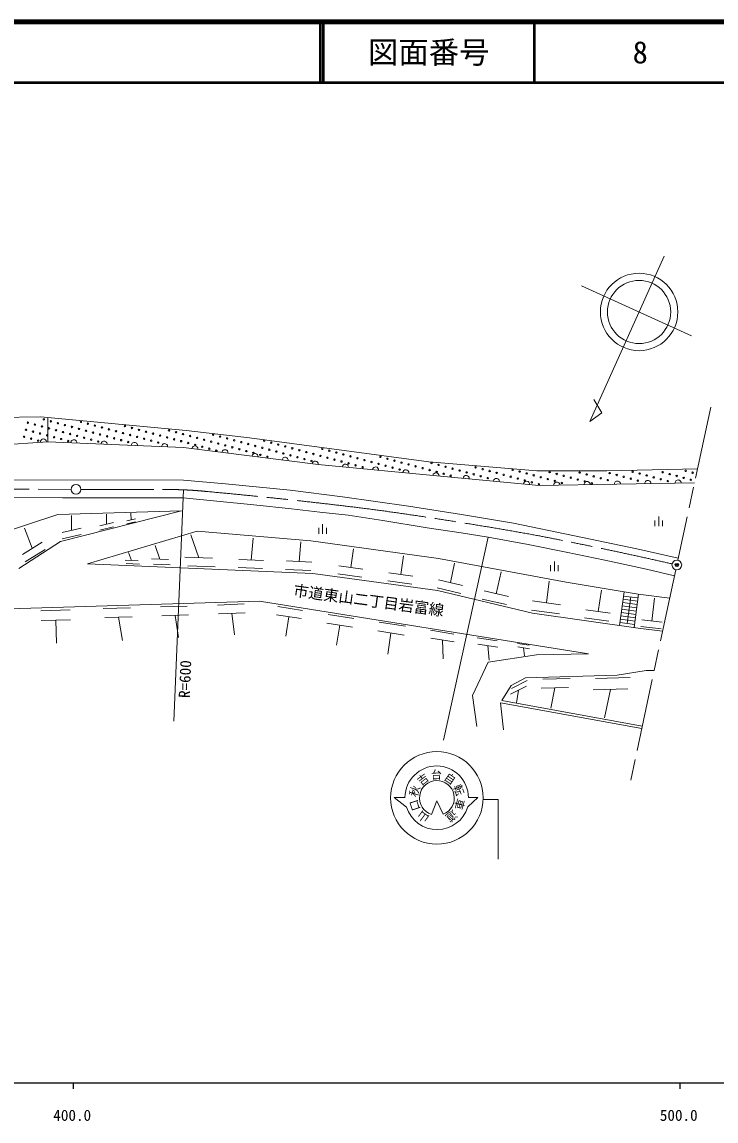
# Model space of a CAD drawing. Units: millimetres, scale not verified. Extents: x 40000 to 680000, y 20000 to 380000.
# Drawn here: x 459564 to 573989, y 198715 to 380000 of the extents above; entities that cross this region are included whole.
import ezdxf
from ezdxf.enums import TextEntityAlignment as Align

# ---------------------------------------------------------------- set-up
doc = ezdxf.new("R2010")
doc.units = ezdxf.units.MM
doc.header["$LTSCALE"] = 1000
doc.header["$PDMODE"] = 32
doc.header["$PDSIZE"] = 500
doc.linetypes.add('CHAIN', pattern=[18.5, 12, -1.5, 3.5, -1.5])
for name, color, linetype, lineweight in [('M-BGD', 7, 'Continuous', 13), ('M-BMK', 2, 'CHAIN', 13), ('M-BMK-SRVR', 3, 'Continuous', 13), ('M-STR-STRC', 7, 'Continuous', 13), ('M-TTL', 2, 'Continuous', 140), ('M-TTL-BAND', 7, 'Continuous', 25), ('M-TTL-LINE', 7, 'Continuous', 50)]:
    doc.layers.add(name, color=color, linetype=linetype, lineweight=lineweight)
for name, color, linetype in [('M-BMK-HTXT', 7, 'Continuous'), ('M-OTRS', 6, 'Continuous'), ('M-TTL-TXT', 7, 'Continuous')]:
    doc.layers.add(name, color=color, linetype=linetype)
doc.styles.add('ＭＳ ゴシック', font='')
doc.styles.get('ＭＳ ゴシック').set_extended_font_data('MS Gothic')

# ---------------------------------------------------------------- blocks, each defined once
blk = doc.blocks.new('荒地')
at = {"color": 7, "linetype": 'Continuous', "lineweight": 13}
for p, q in [((-1, 0.25), (-1, -1.25)), ((0, -1.25), (0, 1.25)), ((1, 0.25), (1, -1.25))]:
    blk.add_line(p, q, dxfattribs=at)

msp = doc.modelspace()

# ---------------------------------------------------------------- linework, layer by layer
at = {"layer": 'M-BGD'}
for p, q in [((429155, 314354), (462618, 314872)), ((462618, 314872), (486633, 312608)), ((463807, 310767), (463807, 314760)), ((486633, 312608), (497062, 311428)), ((448722, 309683), (463807, 310767)), ((463807, 310767), (486212, 309815)), ((497062, 311428), (526658, 307473)), ((486212, 309815), (508377, 307008)), ((508377, 307008), (529123, 305039)), ((526658, 307473), (544454, 305942)), ((529123, 305039), (544814, 303556)), ((544454, 305942), (555967, 305974)), ((555967, 305974), (570923, 306269)), ((440620, 304510), (486210, 304415)), ((486210, 304415), (493138, 303814)), ((493138, 303814), (503758, 302761)), ((503758, 302761), (512412, 301688)), ((544814, 303556), (570438, 304008)), ((435853, 301582), (466230, 301534)), ((466230, 301534), (486141, 301530)), ((486141, 301530), (497778, 300371)), ((512412, 301688), (523276, 300114)), ((485881, 299344), (465497, 298770)), ((465936, 294284), (485881, 299344)), ((497778, 300371), (503987, 299691)), ((503987, 299691), (508664, 299160)), ((508664, 299160), (513320, 298628)), ((523276, 300114), (532036, 298753)), ((465497, 298770), (450418, 293835)), ((467740, 296154), (467726, 298594)), ((474628, 297422), (472416, 296896)), ((473522, 297159), (473513, 298825)), ((478263, 298036), (476836, 297692)), ((478271, 297564), (476844, 297219)), ((477549, 297864), (477531, 298967)), ((513320, 298628), (519040, 297778)), ((519040, 297778), (526375, 296587)), ((532036, 298753), (540605, 297308)), ((540605, 297308), (550640, 295267)), ((461263, 293189), (459974, 296511)), ((469318, 296516), (466163, 295791)), ((470365, 290614), (488465, 296016)), ((474632, 296708), (472420, 296182)), ((488465, 296016), (507177, 294424)), ((526375, 296587), (531967, 295715)), ((531967, 295715), (536410, 295035)), ((459059, 289835), (465936, 294284)), ((462895, 294209), (459631, 292169)), ((469324, 295471), (466169, 294746)), ((488695, 291632), (487400, 295420)), ((497352, 291249), (497705, 294838)), ((505247, 290993), (505554, 294256)), ((507177, 294424), (528262, 291489)), ((536410, 295035), (543020, 293792)), ((543020, 293792), (549271, 292538)), ((550640, 295267), (560950, 293122)), ((463359, 293013), (460095, 290973)), ((477630, 291178), (477146, 292466)), ((482313, 291393), (481534, 293670)), ((513782, 290007), (514208, 293095)), ((522043, 288865), (522469, 291949)), ((549271, 292538), (555671, 291220)), ((560950, 293122), (567774, 291579)), ((470365, 290614), (507500, 289014)), ((478712, 291142), (476548, 291214)), ((478919, 290590), (476755, 290662)), ((483700, 291329), (480926, 291456)), ((483999, 290453), (481225, 290580)), ((490953, 291564), (486438, 291700)), ((491440, 290139), (486925, 290275)), ((499365, 291167), (495340, 291330)), ((507327, 290891), (503166, 291095)), ((515766, 289733), (511798, 290281)), ((528262, 291489), (549295, 287607)), ((530215, 287518), (530857, 290723)), ((555671, 291220), (562517, 289731)), ((499234, 289831), (495209, 289994)), ((507197, 289508), (503036, 289712)), ((507500, 289014), (528057, 286221)), ((515584, 288411), (511616, 288958)), ((524024, 288592), (520062, 289139)), ((537752, 285689), (538578, 289282)), ((562517, 289731), (567143, 288634)), ((523842, 287271), (519880, 287818)), ((531909, 285719), (527992, 286680)), ((532173, 287037), (528256, 287998)), ((546049, 284202), (546472, 287752)), ((549295, 287607), (561180, 285624)), ((528057, 286221), (543716, 282490)), ((539444, 283894), (535446, 284819)), ((539751, 285227), (535753, 286152)), ((554533, 282768), (555090, 286297)), ((558836, 286015), (558101, 280453)), ((558671, 284768), (561051, 284454)), ((558743, 285314), (561123, 285000)), ((559933, 285157), (559357, 280794)), ((561205, 285620), (560478, 280116)), ((561180, 285624), (566357, 284967)), ((563413, 281192), (563856, 284949)), ((440223, 282716), (498730, 284438)), ((462665, 282894), (467519, 283030)), ((472971, 283244), (477450, 283371)), ((482373, 283518), (486807, 283654)), ((491790, 283826), (496197, 284016)), ((498730, 284438), (552973, 275803)), ((501736, 283580), (505826, 282944)), ((548162, 282358), (543574, 283002)), ((548343, 283880), (543755, 284524)), ((556528, 282478), (552539, 283059)), ((558455, 283133), (560835, 282818)), ((558527, 283678), (560907, 283364)), ((558599, 284223), (560979, 283909)), ((462711, 281276), (467564, 281412)), ((465137, 281344), (465243, 277558)), ((473229, 281773), (477708, 281900)), ((475469, 281837), (476147, 277979)), ((482602, 282057), (487035, 282193)), ((484818, 282125), (485391, 278464)), ((491975, 282367), (496382, 282558)), ((494179, 282463), (494628, 278920)), ((501524, 282217), (505614, 281581)), ((503569, 281899), (503066, 278667)), ((510055, 282273), (514290, 281614)), ((518438, 281011), (522821, 280329)), ((543716, 282490), (561174, 280018)), ((556319, 281151), (552329, 281731)), ((558239, 281497), (560619, 281183)), ((558311, 282042), (560691, 281728)), ((558383, 282587), (560763, 282273)), ((565091, 280992), (561736, 281391)), ((509835, 280861), (514070, 280202)), ((511953, 280532), (511432, 277186)), ((518211, 279551), (522594, 278869)), ((520402, 279210), (519863, 275746)), ((526927, 279673), (530762, 279047)), ((558167, 280952), (560547, 280637)), ((561174, 280018), (565192, 279527)), ((564959, 279874), (561605, 280273)), ((526976, 278379), (530811, 277753)), ((528894, 278066), (529011, 274973)), ((534636, 278435), (537917, 277928)), ((534723, 277396), (538005, 276888)), ((541273, 277505), (543177, 277196)), ((536364, 277142), (536569, 274716)), ((544392, 275596), (536412, 274393)), ((541324, 276933), (543228, 276625)), ((542276, 276779), (542396, 275447)), ((552973, 275803), (544392, 275596)), ((536412, 274393), (533814, 268900)), ((542572, 271834), (557705, 272232)), ((557705, 272232), (562467, 273019)), ((562467, 273019), (563797, 273019)), ((538675, 268074), (540212, 270537)), ((540123, 269147), (542742, 270469)), ((540212, 270537), (542572, 271834)), ((540256, 270050), (542875, 271372)), ((545146, 270140), (549679, 270230)), ((545430, 271593), (549963, 271684)), ((547413, 270185), (546750, 266793)), ((554115, 271698), (559854, 271861)), ((533814, 268900), (534580, 263798)), ((541432, 269808), (541122, 267702)), ((553714, 269827), (559453, 269990)), ((556584, 269909), (555579, 265222)), ((538936, 263223), (538447, 267709)), ((538447, 267709), (561746, 263447)), ((538675, 268074), (561818, 263841))]:
    msp.add_line(p, q, dxfattribs=at)
for centre in [(460536, 313901), (461695, 313590), (463165, 314439), (464324, 314128), (465483, 313818), (466642, 313507), (469271, 314045), (470430, 313735), (460226, 312742), (461385, 312431), (462544, 312121), (462855, 313280), (463703, 311810), (464014, 312969), (465173, 312659), (466332, 312348), (467491, 312037), (467802, 313197), (468650, 311727), (468961, 312886), (470120, 312575), (471279, 312265), (471589, 313424), (472438, 311954), (472749, 313113), (473908, 312803), (475067, 312492), (476226, 312182), (476536, 313341), (477385, 311871), (477696, 313030), (478855, 312720), (480014, 312409), (481173, 312098), (482332, 311788), (483802, 312636), (484961, 312326), (486120, 312015), (487279, 311705), (491067, 311932), (459915, 311583), (461074, 311272), (462233, 310962), (464862, 311500), (466021, 311189), (467180, 310878), (469809, 311416), (470968, 311106), (472127, 310795), (473597, 311644), (474756, 311333), (475915, 311022), (477074, 310712), (478544, 311560), (479703, 311250), (480862, 310939), (482021, 310629), (483491, 311477), (484650, 311167), (485809, 310856), (486968, 310545), (488128, 310235), (488438, 311394), (489287, 309924), (489597, 311083), (490756, 310773), (491916, 310462), (492226, 311621), (493075, 310152), (493385, 311311), (494544, 311000), (495703, 310690), (496863, 310379), (498022, 310068), (499491, 310917), (500650, 310606), (501810, 310296), (502969, 309985), (490446, 309614), (491605, 309303), (494234, 309841), (495393, 309531), (496552, 309220), (497711, 308909), (498870, 308599), (499181, 309758), (500029, 308288), (500340, 309447), (501499, 309137), (502658, 308826), (503817, 308516), (504128, 309675), (504976, 308205), (505287, 309364), (506446, 309053), (507605, 308743), (508764, 308432), (509075, 309591), (509923, 308122), (510234, 309281), (511393, 308970), (512552, 308660), (513711, 308349), (518658, 308266), (506135, 307894), (507295, 307584), (511082, 307811), (512242, 307501), (513401, 307190), (514560, 306879), (514870, 308039), (515719, 306569), (516029, 307728), (517189, 307417), (518348, 307107), (519507, 306796), (519817, 307955), (520666, 306486), (520977, 307645), (522136, 307334), (523295, 307024), (524454, 306713), (525613, 306402), (527083, 307251), (528242, 306940), (529401, 306630), (530560, 306319), (534348, 306547), (521825, 306175), (526772, 306092), (527931, 305781), (529090, 305471), (530249, 305160), (531719, 306009), (532878, 305698), (534037, 305387), (535196, 305077), (535507, 306236), (536356, 304766), (536666, 305925), (537825, 305615), (538984, 305304), (540143, 304994), (540454, 306153), (541303, 304683), (541613, 305842), (542772, 305532), (543931, 305221), (545090, 304910), (546250, 304600), (546560, 305759), (547719, 305448), (548878, 305138), (550038, 304827), (551197, 304517), (551507, 305676), (552666, 305365), (553825, 305055), (554985, 304744), (556454, 305592), (557613, 305282), (558772, 304971), (559932, 304661), (560242, 305820), (561401, 305509), (562560, 305199), (563719, 304888), (564879, 304578), (565189, 305737), (566348, 305426), (567507, 305115), (568666, 304805), (568977, 305964), (569826, 304494), (570136, 305653), (542462, 304372), (543621, 304062), (544780, 303751), (547409, 304289), (548568, 303979), (552356, 304206), (553515, 303895), (556144, 304433), (561091, 304350), (566038, 304267)]:
    msp.add_circle(centre, 120, dxfattribs=at)
for centre, start, end in [((463109, 310717), 4.11144, 184.11144), ((468103, 310585), 357.56487, 177.56487), ((473098, 310372), 357.56487, 177.56487), ((478094, 310160), 357.56487, 177.56487), ((483089, 309947), 357.56487, 177.56487), ((488072, 309579), 352.78368, 172.78368), ((493032, 308951), 352.78368, 172.78368), ((497993, 308323), 352.78368, 172.78368), ((502953, 307695), 352.78368, 172.78368), ((507913, 307067), 352.89639, 172.78817), ((512889, 306580), 354.57733, 174.57733), ((517867, 306107), 354.57733, 174.57733), ((522845, 305635), 354.57733, 174.57733), ((527822, 305162), 354.57733, 174.57733), ((532800, 304691), 354.60089, 174.60089), ((537778, 304221), 354.60089, 174.60089), ((542756, 303750), 354.60089, 174.60089), ((547746, 303608), 1.0104, 181.0104), ((552745, 303696), 1.0104, 181.0104), ((557744, 303784), 1.0104, 181.0104), ((562744, 303872), 1.0104, 181.0104), ((567743, 303960), 1.0104, 181.0104)]:
    msp.add_arc(centre, 500, start, end, dxfattribs=at)
at = {"layer": 'M-BMK'}
for p, q in [((573108, 316465), (567697, 291219)), ((369729, 303278), (467684, 302904)), ((469284, 302899), (482716, 302870)), ((567362, 289655), (559927, 254959))]:
    msp.add_line(p, q, dxfattribs=at)
for centre, radius, start, end in [((483721, 241047), 61831, 84.10398, 90.93129), ((412693, -541840), 847929, 82.94547, 84.76405), ((431205, -332312), 637756, 79.77565, 82.2842), ((412978, -384643), 692546, 77.17118, 79.06005)]:
    msp.add_arc(centre, radius, start, end, dxfattribs=at)
at = {"layer": 'M-BMK-SRVR'}
for p, q in [((565427, 341352), (553194, 314126)), ((551826, 336494), (569926, 328232)), ((555140, 315552), (553871, 317745)), ((553194, 314126), (555140, 315552)), ((486169, 302829), (484620, 264662))]:
    msp.add_line(p, q, dxfattribs=at)
for centre, radius in [((561307, 332171), 6388), ((561308, 332162), 5211), ((468484, 302901), 800), ((567530, 290437), 800)]:
    msp.add_circle(centre, radius, dxfattribs=at)
at = {"layer": 'M-OTRS'}
msp.add_point((567530, 290437), dxfattribs=at)
at = {"layer": 'M-STR-STRC'}
for p, q in [((536410, 295035), (529034, 261537)), ((522713, 252104), (520944, 252064)), ((520944, 252064), (522959, 250499)), ((534723, 252074), (533069, 250528)), ((533154, 252056), (534723, 252074)), ((527066, 249282), (527986, 251540)), ((527986, 251540), (528997, 249328)), ((535644, 251739), (538061, 251739)), ((538061, 251739), (538061, 241886))]:
    msp.add_line(p, q, dxfattribs=at)
msp.add_circle((527976, 252010), 7630, dxfattribs=at)
for centre, radius, start, end in [((527933, 252062), 5222, 359.93402, 179.54548), ((527968, 251995), 2869, 291.1103, 251.6855), ((528010, 252064), 5288, 197.21134, 343.11438)]:
    msp.add_arc(centre, radius, start, end, dxfattribs=at)
at = {"layer": 'M-TTL'}
msp.add_line((680000, 380000), (40000, 380000), dxfattribs=at)
at = {"layer": 'M-TTL-BAND'}
for p, q in [((40000, 205000), (579000, 205000)), ((468000, 205000), (468000, 204000)), ((568000, 205000), (568000, 204000))]:
    msp.add_line(p, q, dxfattribs=at)
at = {"layer": 'M-TTL-LINE'}
for p, q in [((508747, 380000), (508747, 370000)), ((509247, 380000), (509247, 370000)), ((543997, 380000), (543997, 370000)), ((40000, 370000), (680000, 370000))]:
    msp.add_line(p, q, dxfattribs=at)

# ---------------------------------------------------------------- block references
at = {"layer": 'M-BGD', "xscale": 640, "yscale": 640}
for p in [(564537, 297616), (509121, 296381), (547336, 290217)]:
    msp.add_blockref('荒地', p, dxfattribs=at)

# ---------------------------------------------------------------- texts
at = {"layer": 'M-BMK-HTXT', "style": 'ＭＳ ゴシック'}
msp.add_text('市道東山二丁目岩富線', height=1833, rotation=352.264, dxfattribs=at).set_placement((516730, 284589), align=Align.MIDDLE_CENTER)
at = {"layer": 'M-BMK-SRVR', "style": 'ＭＳ ゴシック'}
msp.add_text('R=600', height=1833, rotation=87.676, dxfattribs=at).set_placement((487776, 268435), align=Align.BOTTOM_LEFT)
at = {"layer": 'M-STR-STRC', "style": 'ＭＳ ゴシック'}
for s, rotation, p in [('吉', 37.017, (525661, 255055)), ('台', 1.398, (527874, 255826)), ('自', 325.778, (530123, 255163)), ('秋', 72.637, (524311, 253139)), ('転', 290.159, (531565, 253316)), ('口', 108.256, (524329, 250795)), ('車', 254.539, (531661, 250974)), ('山', 143.876, (525709, 248900)), ('道', 218.595, (530368, 249015))]:
    msp.add_text(s, height=1320, rotation=rotation, dxfattribs=at).set_placement(p, align=Align.MIDDLE_CENTER)
at = {"layer": 'M-TTL-BAND', "style": 'ＭＳ ゴシック'}
for s, p in [('400.0', (467844, 198195)), ('500.0', (567844, 198195))]:
    msp.add_text(s, height=1833, dxfattribs=at).set_placement(p, align=Align.BOTTOM_CENTER)
at = {"layer": 'M-TTL-TXT', "style": 'ＭＳ ゴシック'}
for s, p in [('図面番号', (526622, 375000)), ('8', (561497, 375000))]:
    msp.add_text(s, height=3666, dxfattribs=at).set_placement(p, align=Align.MIDDLE_CENTER)

doc.saveas('drawing.dxf')
